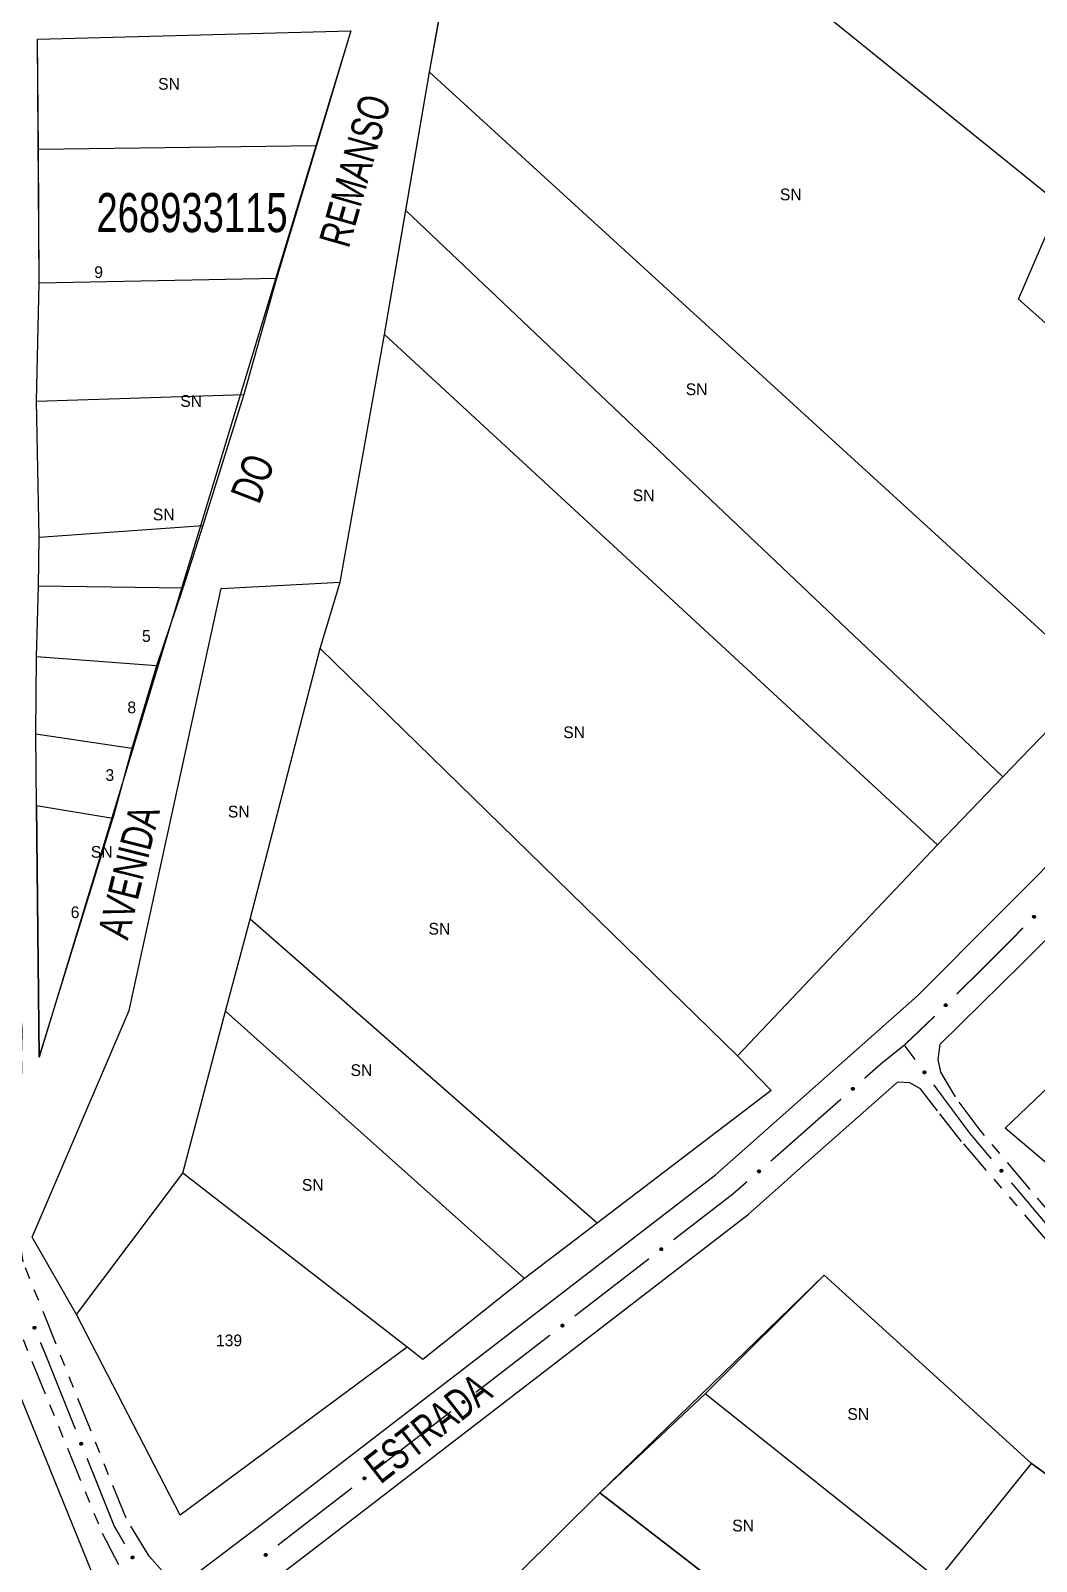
# Model space of a CAD drawing. Extents: x 207981 to 210201, y 4876477 to 4878908.
# Drawn here: x 209380.5 to 209509.3, y 4877544.4 to 4877740.3 of the extents above; entities that cross this region are included whole.
import ezdxf
from ezdxf.enums import TextEntityAlignment as Align

# ---------------------------------------------------------------- set-up
doc = ezdxf.new("R2010")
doc.units = 0
doc.header["$LTSCALE"] = 1.5
doc.header["$MEASUREMENT"] = 0
doc.linetypes.add('TRACO_25', pattern=[8, 3, -1, 1, -1, 1, -1])
for name, color, linetype in [('CD_MALHA_LOTES', 7, 'CONTINUOUS'), ('CD_TXT_QUADRA', 255, 'CONTINUOUS'), ('RU-QUADRA', 210, 'CONTINUOUS'), ('SV-EIXO-ROD-ESTR', 7, 'CONTINUOUS'), ('SV-EIXO-RUA-N-PAV', 6, 'CONTINUOUS'), ('SV-EST-MUNIC-PAV', 20, 'CONTINUOUS'), ('SV-RUA-NAO-PAV', 7, 'CONTINUOUS'), ('SV-TXT-MUNIC-PAV', 7, 'CONTINUOUS'), ('SV-TXT-RUA-N-PAV', 7, 'CONTINUOUS'), ('Th_NmrPort', 1, 'CONTINUOUS')]:
    doc.layers.add(name, color=color, linetype=linetype)
doc.styles.add('ARIAL', font='ARIAL.SHX')

msp = doc.modelspace()

# ---------------------------------------------------------------- linework, layer by layer
at = {"layer": 'CD_MALHA_LOTES', "linetype": 'Continuous', "flags": 128}
for points in [[(209431.547996, 4877734.981682), (209439.224826, 4877777.029771)], [(209512.212865, 4877718.11592), (209439.224826, 4877777.029771)], [(209431.547996, 4877734.981682), (209436.669048, 4877763.727485)], [(209381.357815, 4877739.227201), (209421.486697, 4877740.274042)], [(209421.486697, 4877740.274042), (209417.066704, 4877725.618276)], [(209381.47413, 4877725.153014), (209381.357815, 4877739.227201)], [(209428.523791, 4877717.301711), (209431.547996, 4877734.981682)], [(209516.865489, 4877657.166545), (209431.547996, 4877734.981682)], [(209381.47413, 4877725.153014), (209417.066704, 4877725.618276)], [(209381.590446, 4877707.996463), (209381.47413, 4877725.153014)], [(209417.066704, 4877725.618276), (209411.948818, 4877708.578041)], [(209425.790374, 4877701.424631), (209428.523791, 4877717.301711)], [(209504.94314, 4877644.837092), (209428.523791, 4877717.301711)], [(209506.978663, 4877705.96094), (209512.212865, 4877718.11592)], [(209381.241499, 4877692.875434), (209381.590446, 4877707.996463)], [(209411.948818, 4877708.578041), (209381.590446, 4877707.996463)], [(209411.948818, 4877708.578041), (209407.761456, 4877693.747801)], [(209537.337035, 4877679.033878), (209506.978663, 4877705.96094)], [(209420.09091, 4877669.72863), (209425.790374, 4877701.424631)], [(209496.568417, 4877636.113421), (209425.790374, 4877701.424631)], [(209381.241499, 4877692.875434), (209407.761456, 4877693.747801)], [(209407.761456, 4877693.747801), (209402.527254, 4877676.998355)], [(209381.590446, 4877675.486252), (209381.241499, 4877692.875434)], [(209381.590446, 4877675.486252), (209402.527254, 4877676.998355)], [(209402.527254, 4877676.998355), (209399.968311, 4877668.972579)], [(209381.47413, 4877669.20521), (209381.590446, 4877675.486252)], [(209404.853566, 4877668.914421), (209420.09091, 4877669.72863)], [(209417.531966, 4877661.237591), (209420.09091, 4877669.72863)], [(209380.659921, 4877585.92324), (209393.10569, 4877614.943982), (209404.853566, 4877668.914421)], [(209381.241499, 4877660.190751), (209381.47413, 4877669.20521)], [(209399.968311, 4877668.972579), (209381.47413, 4877669.20521)], [(209399.968311, 4877668.972579), (209396.595158, 4877659.027595)], [(209381.125184, 4877650.303925), (209381.241499, 4877660.190751)], [(209396.595158, 4877659.027595), (209381.241499, 4877660.190751)], [(209408.575665, 4877626.6337), (209417.531966, 4877661.237591)], [(209470.978985, 4877609.128202), (209417.531966, 4877661.237591)], [(209396.595158, 4877659.027595), (209393.454637, 4877648.442875)], [(209516.865489, 4877657.166545), (209504.94314, 4877644.837092)], [(209393.454637, 4877648.442875), (209381.125184, 4877650.303925)], [(209381.241499, 4877641.114992), (209381.125184, 4877650.303925)], [(209393.454637, 4877648.442875), (209391.01201, 4877639.486574)], [(209504.94314, 4877644.837092), (209496.568417, 4877636.113421)], [(209391.01201, 4877639.486574), (209381.241499, 4877641.114992)], [(209381.241499, 4877641.114992), (209381.590446, 4877608.953729), (209391.01201, 4877639.486574)], [(209496.568417, 4877636.113421), (209470.978985, 4877609.128202)], [(209405.435144, 4877614.827667), (209408.575665, 4877626.6337)], [(209453.008225, 4877587.726132), (209408.575665, 4877626.6337)], [(209399.968311, 4877594.12349), (209405.435144, 4877614.827667)], [(209443.702977, 4877580.63088), (209405.435144, 4877614.827667)], [(209533.027194, 4877576.35178), (209505.244328, 4877599.849726), (209517.407971, 4877611.460476)], [(209470.978985, 4877609.128202), (209475.282662, 4877604.708209)], [(209475.282662, 4877604.708209), (209453.008225, 4877587.726132)], [(209386.359386, 4877576.036414), (209399.968311, 4877594.12349)], [(209428.698264, 4877571.849052), (209399.968311, 4877594.12349)], [(209453.008225, 4877587.726132), (209443.702977, 4877580.63088)], [(209386.359386, 4877576.036414), (209380.659921, 4877585.92324)], [(209369.734508, 4877584.645409), (209374.218729, 4877577.562855), (209388.719106, 4877541.940543)], [(209443.702977, 4877580.63088), (209430.675629, 4877570.278792)], [(209466.853167, 4877565.89801), (209482.062571, 4877581.047058)], [(209482.062571, 4877581.047058), (209508.618672, 4877556.965503)], [(209428.698264, 4877571.849052), (209399.619364, 4877550.330666), (209386.359386, 4877576.036414)], [(209430.675629, 4877570.278792), (209428.698264, 4877571.849052)], [(209453.333698, 4877553.223507), (209466.853167, 4877565.89801)], [(209496.668426, 4877542.118228), (209466.853167, 4877565.89801)], [(209496.668426, 4877542.118228), (209508.618672, 4877556.965503)], [(209508.618672, 4877556.965503), (209524.491978, 4877545.498095)], [(209442.892321, 4877542.842485), (209453.333698, 4877553.223507)], [(209476.328867, 4877535.479203), (209453.333698, 4877553.223507)]]:
    msp.add_lwpolyline(points, dxfattribs=at)
at = {"layer": 'RU-QUADRA', "linetype": 'Continuous'}
for points in [[(209568.335142, 4877746.496926), (209557.983054, 4877721.140125), (209547.921754, 4877696.772007), (209545.013864, 4877691.421489), (209537.337035, 4877679.033878), (209516.865489, 4877657.166545), (209504.94314, 4877644.837092), (209496.568417, 4877636.113421), (209470.978985, 4877609.128202), (209475.282662, 4877604.708209), (209453.008225, 4877587.726132), (209443.702977, 4877580.63088), (209430.675629, 4877570.278792), (209428.698264, 4877571.849052), (209399.619364, 4877550.330666), (209386.359386, 4877576.036414), (209380.659921, 4877585.92324), (209393.10569, 4877614.943982), (209404.853566, 4877668.914421), (209420.09091, 4877669.72863), (209425.790374, 4877701.424631), (209431.547996, 4877734.981682), (209436.669048, 4877763.727485)], [(209533.027194, 4877576.35178), (209505.244328, 4877599.849726), (209517.407971, 4877611.460476)], [(209453.333698, 4877553.223507), (209442.892321, 4877542.842485), (209432.5113, 4877532.642528), (209475.544255, 4877497.516049), (209486.045986, 4877488.945671), (209494.193881, 4877482.004871), (209503.609226, 4877475.245137), (209513.26599, 4877468.606111), (209521.836368, 4877462.449924), (209548.392469, 4877442.713913), (209567.042095, 4877467.278306)], [(209453.333698, 4877553.223507), (209476.328867, 4877535.479203)]]:
    msp.add_lwpolyline(points, dxfattribs=at)
at = {"layer": 'RU-QUADRA', "linetype": 'Continuous', "flags": 128}
for points in [[(209381.357815, 4877739.227201), (209421.486697, 4877740.274042), (209381.590446, 4877608.953729), (209381.241499, 4877641.114992), (209381.125184, 4877650.303925), (209381.241499, 4877660.190751), (209381.47413, 4877669.20521), (209381.590446, 4877675.486252), (209381.241499, 4877692.875434), (209381.590446, 4877707.996463)], [(209274.195698, 4877617.400721), (209282.983699, 4877626.302561), (209306.201066, 4877651.447723), (209324.598942, 4877632.840303), (209341.194749, 4877615.071055), (209347.606766, 4877608.407587), (209369.734508, 4877584.645409), (209374.218729, 4877577.562855), (209388.719106, 4877541.940543), (209355.778943, 4877518.765085), (209345.804696, 4877511.766348), (209337.59061, 4877505.857235), (209331.220502, 4877501.373015), (209316.301039, 4877490.853955), (209304.985716, 4877504.306617), (209296.939264, 4877513.945596), (209278.541387, 4877536.953419), (209274.893252, 4877540.796972), (209269.431578, 4877546.551207), (209255.722985, 4877564.130461), (209240.401617, 4877583.161213), (209251.691046, 4877594.934475), (209266.528582, 4877608.965623)]]:
    msp.add_lwpolyline(points, close=True, dxfattribs=at)
msp.add_lwpolyline([(209524.491978, 4877545.498095), (209508.618672, 4877556.965503), (209482.062571, 4877581.047058), (209453.333698, 4877553.223507)], dxfattribs=at)
at = {"layer": 'SV-EIXO-ROD-ESTR'}
for points in [[(209509.114751, 4877626.952586), (209509.115936, 4877626.903692), (209509.106956, 4877626.861428), (209509.089321, 4877626.828333), (209509.066111, 4877626.803151), (209509.039465, 4877626.780063), (209509.007465, 4877626.762713), (209508.967683, 4877626.751324), (209508.918644, 4877626.749791), (209508.875952, 4877626.761835), (209508.842581, 4877626.777388), (209508.81493, 4877626.800078), (209508.792935, 4877626.826339), (209508.776012, 4877626.860175), (209508.764863, 4877626.900603), (209508.764515, 4877626.949951), (209508.773603, 4877626.991326), (209508.791501, 4877627.022889), (209508.814487, 4877627.050543), (209508.841973, 4877627.073788), (209508.873484, 4877627.090638), (209508.914209, 4877627.10179), (209508.96292, 4877627.101488), (209509.00429, 4877627.092896), (209509.036096, 4877627.075445), (209509.062812, 4877627.052202), (209509.086294, 4877627.025758), (209509.105074, 4877626.994316), (209509.114751, 4877626.952586)], [(209497.806936, 4877615.631263), (209497.807406, 4877615.582357), (209497.797809, 4877615.540228), (209497.779691, 4877615.507395), (209497.756116, 4877615.482556), (209497.729135, 4877615.45986), (209497.696884, 4877615.44298), (209497.656939, 4877615.432174), (209497.607883, 4877615.431358), (209497.565372, 4877615.444026), (209497.532233, 4877615.460066), (209497.504916, 4877615.483158), (209497.483308, 4877615.509738), (209497.466882, 4877615.543818), (209497.456326, 4877615.584405), (209497.4567, 4877615.633753), (209497.466392, 4877615.67499), (209497.48475, 4877615.706288), (209497.508139, 4877615.733603), (209497.535962, 4877615.756443), (209497.567715, 4877615.772831), (209497.608599, 4877615.783385), (209497.657301, 4877615.782371), (209497.69854, 4877615.773174), (209497.730087, 4877615.75526), (209497.756461, 4877615.731628), (209497.779553, 4877615.704843), (209497.797871, 4877615.67313), (209497.806936, 4877615.631263)], [(209485.922234, 4877604.927092), (209485.919896, 4877604.87824), (209485.907897, 4877604.836732), (209485.887924, 4877604.804992), (209485.862962, 4877604.781547), (209485.834723, 4877604.760437), (209485.801557, 4877604.745436), (209485.761058, 4877604.73694), (209485.712035, 4877604.738941), (209485.670322, 4877604.754028), (209485.638157, 4877604.771944), (209485.612211, 4877604.796565), (209485.592164, 4877604.824341), (209485.577721, 4877604.859308), (209485.569512, 4877604.900434), (209485.572717, 4877604.949679), (209485.58476, 4877604.990292), (209485.604884, 4877605.020485), (209485.629802, 4877605.046412), (209485.65889, 4877605.067618), (209485.691532, 4877605.082156), (209485.732954, 4877605.090346), (209485.781517, 4877605.086539), (209485.822161, 4877605.07499), (209485.852628, 4877605.055295), (209485.877602, 4877605.030189), (209485.899119, 4877605.002123), (209485.915586, 4877604.969411), (209485.922234, 4877604.927092)], [(209473.909034, 4877594.357606), (209473.906213, 4877594.308779), (209473.893804, 4877594.267391), (209473.873519, 4877594.235851), (209473.848326, 4877594.212653), (209473.81988, 4877594.191824), (209473.786567, 4877594.177152), (209473.745986, 4877594.169056), (209473.696986, 4877594.171542), (209473.655424, 4877594.18704), (209473.623437, 4877594.205273), (209473.597736, 4877594.23015), (209473.577964, 4877594.258123), (209473.563868, 4877594.293231), (209473.556066, 4877594.334436), (209473.559758, 4877594.383647), (209473.572201, 4877594.424139), (209473.592623, 4877594.454131), (209473.617796, 4877594.479811), (209473.647092, 4877594.500728), (209473.679876, 4877594.514943), (209473.721377, 4877594.522723), (209473.7699, 4877594.518436), (209473.810428, 4877594.506486), (209473.840699, 4877594.486491), (209473.865423, 4877594.461139), (209473.886662, 4877594.432861), (209473.902805, 4877594.399988), (209473.909034, 4877594.357606)], [(209461.402258, 4877584.377122), (209461.39668, 4877584.328533), (209461.381951, 4877584.287914), (209461.359915, 4877584.257571), (209461.33345, 4877584.235835), (209461.303871, 4877584.216648), (209461.269782, 4877584.203883), (209461.228808, 4877584.198096), (209461.180027, 4877584.203349), (209461.139408, 4877584.221172), (209461.108504, 4877584.241185), (209461.084251, 4877584.267475), (209461.066093, 4877584.296522), (209461.054004, 4877584.332371), (209461.048545, 4877584.373951), (209461.055014, 4877584.422874), (209461.069727, 4877584.462598), (209461.091812, 4877584.491387), (209461.118397, 4877584.515603), (209461.14883, 4877584.534829), (209461.182365, 4877584.547167), (209461.22424, 4877584.552588), (209461.272443, 4877584.545563), (209461.312229, 4877584.531341), (209461.341321, 4877584.509666), (209461.364572, 4877584.482956), (209461.384178, 4877584.453522), (209461.398436, 4877584.419789), (209461.402258, 4877584.377122)], [(209448.732416, 4877574.605987), (209448.726838, 4877574.557397), (209448.712109, 4877574.516778), (209448.690072, 4877574.486435), (209448.663608, 4877574.464699), (209448.634029, 4877574.445512), (209448.59994, 4877574.432747), (209448.558966, 4877574.42696), (209448.510185, 4877574.432213), (209448.469566, 4877574.450036), (209448.438662, 4877574.470049), (209448.414408, 4877574.496339), (209448.39625, 4877574.525386), (209448.384162, 4877574.561235), (209448.378702, 4877574.602815), (209448.385172, 4877574.651738), (209448.399885, 4877574.691462), (209448.42197, 4877574.720251), (209448.448555, 4877574.744467), (209448.478988, 4877574.763693), (209448.512523, 4877574.776031), (209448.554398, 4877574.781452), (209448.602601, 4877574.774427), (209448.642387, 4877574.760205), (209448.671479, 4877574.73853), (209448.69473, 4877574.71182), (209448.714335, 4877574.682386), (209448.728594, 4877574.648653), (209448.732416, 4877574.605987)], [(209436.062573, 4877564.834851), (209436.056996, 4877564.786261), (209436.042266, 4877564.745642), (209436.02023, 4877564.715299), (209435.993766, 4877564.693563), (209435.964187, 4877564.674376), (209435.930097, 4877564.661611), (209435.889123, 4877564.655824), (209435.840343, 4877564.661077), (209435.799723, 4877564.6789), (209435.76882, 4877564.698913), (209435.744566, 4877564.725203), (209435.726408, 4877564.75425), (209435.714319, 4877564.790099), (209435.70886, 4877564.831679), (209435.715329, 4877564.880603), (209435.730043, 4877564.920326), (209435.752128, 4877564.949115), (209435.778713, 4877564.973331), (209435.809145, 4877564.992557), (209435.842681, 4877565.004895), (209435.884556, 4877565.010316), (209435.932758, 4877565.003291), (209435.972545, 4877564.989069), (209436.001637, 4877564.967394), (209436.024888, 4877564.940684), (209436.044493, 4877564.911251), (209436.058752, 4877564.877517), (209436.062573, 4877564.834851)], [(209423.392731, 4877555.063715), (209423.387154, 4877555.015125), (209423.372424, 4877554.974506), (209423.350388, 4877554.944163), (209423.323924, 4877554.922427), (209423.294345, 4877554.90324), (209423.260255, 4877554.890475), (209423.219281, 4877554.884688), (209423.1705, 4877554.889941), (209423.129881, 4877554.907764), (209423.098977, 4877554.927777), (209423.074724, 4877554.954067), (209423.056566, 4877554.983114), (209423.044477, 4877555.018963), (209423.039018, 4877555.060543), (209423.045487, 4877555.109467), (209423.060201, 4877555.14919), (209423.082286, 4877555.177979), (209423.108871, 4877555.202195), (209423.139303, 4877555.221421), (209423.172838, 4877555.233759), (209423.214713, 4877555.23918), (209423.262916, 4877555.232155), (209423.302703, 4877555.217933), (209423.331795, 4877555.196258), (209423.355046, 4877555.169548), (209423.374651, 4877555.140115), (209423.38891, 4877555.106381), (209423.392731, 4877555.063715)], [(209410.748879, 4877545.261749), (209410.743956, 4877545.213089), (209410.729774, 4877545.172275), (209410.708148, 4877545.141638), (209410.681979, 4877545.119548), (209410.652661, 4877545.099965), (209410.618746, 4877545.086742), (209410.577854, 4877545.080404), (209410.529007, 4877545.085), (209410.488151, 4877545.102275), (209410.456981, 4877545.12187), (209410.432376, 4877545.147832), (209410.413829, 4877545.176631), (209410.401259, 4877545.212314), (209410.39524, 4877545.253817), (209410.40105, 4877545.302823), (209410.415228, 4877545.342741), (209410.436924, 4877545.371825), (209410.46318, 4877545.396396), (209410.493351, 4877545.41603), (209410.526717, 4877545.428818), (209410.568515, 4877545.434803), (209410.616808, 4877545.428427), (209410.656783, 4877545.414741), (209410.686164, 4877545.39346), (209410.709772, 4877545.367065), (209410.729772, 4877545.337898), (209410.744483, 4877545.30436), (209410.748879, 4877545.261749)]]:
    msp.add_lwpolyline(points, close=True, dxfattribs=at)
for points in [[(209508.873484, 4877627.090638), (209508.764515, 4877626.949951)], [(209508.914209, 4877627.10179), (209508.764863, 4877626.900603)], [(209508.891691, 4877627.090616), (209508.769788, 4877626.931143)], [(209508.936969, 4877627.097826), (209508.772203, 4877626.882922)], [(209508.855145, 4877627.078669), (209508.7732, 4877626.975563)], [(209508.841973, 4877627.073788), (209508.773603, 4877626.991326)], [(209508.96292, 4877627.101488), (209508.776012, 4877626.860175)], [(209508.98137, 4877627.096343), (209508.787035, 4877626.847369)], [(209509.00429, 4877627.092896), (209508.792935, 4877626.826339)], [(209509.017214, 4877627.08223), (209508.805687, 4877626.815715)], [(209509.036096, 4877627.075445), (209508.81493, 4877626.800078)], [(209509.047327, 4877627.06227), (209508.82812, 4877626.791818)], [(209509.062812, 4877627.052202), (209508.842581, 4877626.777388)], [(209509.072684, 4877627.035508), (209508.864022, 4877626.771916)], [(209509.086294, 4877627.025758), (209508.875952, 4877626.761835)], [(209509.092272, 4877627.006758), (209508.900821, 4877626.758778)], [(209509.105074, 4877626.994316), (209508.918644, 4877626.749791)], [(209509.108039, 4877626.97411), (209508.944286, 4877626.754391)], [(209509.114751, 4877626.952586), (209508.967683, 4877626.751324)], [(209509.114314, 4877626.925927), (209508.992449, 4877626.762595)], [(209509.115936, 4877626.903692), (209509.007465, 4877626.762713)], [(209509.110921, 4877626.879577), (209509.028957, 4877626.778401)], [(209509.106956, 4877626.861428), (209509.039465, 4877626.780063)], [(209497.608599, 4877615.783385), (209497.456326, 4877615.584405)], [(209497.567715, 4877615.772831), (209497.4567, 4877615.633753)], [(209497.58592, 4877615.772542), (209497.461697, 4877615.61487)], [(209497.631299, 4877615.779088), (209497.463406, 4877615.566618)], [(209497.549203, 4877615.761131), (209497.465759, 4877615.659235)], [(209497.535962, 4877615.756443), (209497.466392, 4877615.67499)], [(209497.657301, 4877615.782371), (209497.466882, 4877615.543818)], [(209497.675674, 4877615.776956), (209497.477716, 4877615.530852)], [(209497.69854, 4877615.773174), (209497.483308, 4877615.509738)], [(209497.711307, 4877615.76232), (209497.495903, 4877615.498929)], [(209497.730087, 4877615.75526), (209497.504916, 4877615.483158)], [(209497.741125, 4877615.741922), (209497.517984, 4877615.474706)], [(209497.756461, 4877615.731628), (209497.532233, 4877615.460066)], [(209497.766088, 4877615.714791), (209497.553591, 4877615.454281)], [(209497.779553, 4877615.704843), (209497.565372, 4877615.444026)], [(209497.785253, 4877615.685758), (209497.590194, 4877615.440606)], [(209497.797871, 4877615.67313), (209497.607883, 4877615.431358)], [(209497.800541, 4877615.652882), (209497.63359, 4877615.435583)], [(209497.806936, 4877615.631263), (209497.656939, 4877615.432174)], [(209497.806109, 4877615.604613), (209497.681868, 4877615.443082)], [(209497.807406, 4877615.582357), (209497.696884, 4877615.44298)], [(209497.802039, 4877615.558318), (209497.718603, 4877615.458352)], [(209497.797809, 4877615.540228), (209497.729135, 4877615.45986)], [(209485.732954, 4877605.090346), (209485.569512, 4877604.900434)], [(209485.691532, 4877605.082156), (209485.572717, 4877604.949679)], [(209485.75537, 4877605.084754), (209485.57556, 4877604.88227)], [(209485.70969, 4877605.080823), (209485.576622, 4877604.93054)], [(209485.781517, 4877605.086539), (209485.577721, 4877604.859308)], [(209485.672379, 4877605.071538), (209485.583224, 4877604.974599)], [(209485.799549, 4877605.080079), (209485.587793, 4877604.845742)], [(209485.822161, 4877605.07499), (209485.592164, 4877604.824341)], [(209485.65889, 4877605.067618), (209485.58476, 4877604.990292)], [(209485.834284, 4877605.063422), (209485.604118, 4877604.812827)], [(209485.852628, 4877605.055295), (209485.612211, 4877604.796565)], [(209485.862882, 4877605.041346), (209485.624773, 4877604.787377)], [(209485.877602, 4877605.030189), (209485.638157, 4877604.771944)], [(209485.886246, 4877605.012827), (209485.659149, 4877604.764942)], [(209485.899119, 4877605.002123), (209485.670322, 4877604.754028)], [(209485.903713, 4877604.982742), (209485.694906, 4877604.749188)], [(209485.915586, 4877604.969411), (209485.712035, 4877604.738941)], [(209485.917089, 4877604.949043), (209485.737943, 4877604.741684)], [(209485.922234, 4877604.927092), (209485.761058, 4877604.73694)], [(209485.919879, 4877604.900534), (209485.786572, 4877604.746399)], [(209485.919896, 4877604.87824), (209485.801557, 4877604.745436)], [(209485.913158, 4877604.854548), (209485.824122, 4877604.759536)], [(209485.907897, 4877604.836732), (209485.834723, 4877604.760437)], [(209473.721377, 4877594.522723), (209473.556066, 4877594.334436)], [(209473.679876, 4877594.514943), (209473.559758, 4877594.383647)], [(209473.743737, 4877594.51691), (209473.561933, 4877594.316213)], [(209473.698021, 4877594.51343), (209473.563473, 4877594.36447)], [(209473.7699, 4877594.518436), (209473.563868, 4877594.293231)], [(209473.660619, 4877594.504515), (209473.57051, 4877594.408462)], [(209473.647092, 4877594.500728), (209473.572201, 4877594.424139)], [(209473.787868, 4877594.511798), (209473.573805, 4877594.279566)], [(209473.810428, 4877594.506486), (209473.577964, 4877594.258123)], [(209473.822436, 4877594.494798), (209473.589804, 4877594.246491)], [(209473.840699, 4877594.486491), (209473.597736, 4877594.23015)], [(209473.850814, 4877594.472441), (209473.610206, 4877594.220838)], [(209473.865423, 4877594.461139), (209473.623437, 4877594.205273)], [(209473.873896, 4877594.443693), (209473.644359, 4877594.198065)], [(209473.886662, 4877594.432861), (209473.655424, 4877594.18704)], [(209473.891065, 4877594.413436), (209473.679959, 4877594.181958)], [(209473.902805, 4877594.399988), (209473.696986, 4877594.171542)], [(209473.904107, 4877594.379606), (209473.722919, 4877594.174028)], [(209473.909034, 4877594.357606), (209473.745986, 4877594.169056)], [(209473.906416, 4877594.331072), (209473.771592, 4877594.178263)], [(209473.906213, 4877594.308779), (209473.786567, 4877594.177152)], [(209473.899241, 4877594.285155), (209473.809271, 4877594.191028)], [(209473.893804, 4877594.267391), (209473.81988, 4877594.191824)], [(209461.22424, 4877584.552588), (209461.048545, 4877584.373951)], [(209461.246235, 4877584.545519), (209461.053372, 4877584.355425)], [(209461.272443, 4877584.545563), (209461.054004, 4877584.332371)], [(209461.182365, 4877584.547167), (209461.055014, 4877584.422874)], [(209461.200395, 4877584.54463), (209461.057639, 4877584.403518)], [(209461.290006, 4877584.53792), (209461.063153, 4877584.318165)], [(209461.312229, 4877584.531341), (209461.066093, 4877584.296522)], [(209461.162549, 4877584.537844), (209461.067152, 4877584.447042)], [(209461.14883, 4877584.534829), (209461.069727, 4877584.462598)], [(209461.323558, 4877584.518993), (209461.077255, 4877584.284239)], [(209461.341321, 4877584.509666), (209461.084251, 4877584.267475)], [(209461.350626, 4877584.495066), (209461.096174, 4877584.257473)], [(209461.364572, 4877584.482956), (209461.108504, 4877584.241185)], [(209461.372045, 4877584.465058), (209461.128984, 4877584.232804)], [(209461.384178, 4877584.453522), (209461.139408, 4877584.221172)], [(209461.387475, 4877584.433879), (209461.163616, 4877584.214711)], [(209461.398436, 4877584.419789), (209461.180027, 4877584.203349)], [(209461.398583, 4877584.399366), (209461.206059, 4877584.204364)], [(209461.402258, 4877584.377122), (209461.228808, 4877584.198096)], [(209461.398144, 4877584.350779), (209461.254894, 4877584.205839)], [(209461.39668, 4877584.328533), (209461.269782, 4877584.203883)], [(209461.388384, 4877584.305342), (209461.293234, 4877584.216453)], [(209461.381951, 4877584.287914), (209461.303871, 4877584.216648)], [(209448.554398, 4877574.781452), (209448.378702, 4877574.602815)], [(209448.576393, 4877574.774383), (209448.38353, 4877574.584289)], [(209448.602601, 4877574.774427), (209448.384162, 4877574.561235)], [(209448.512523, 4877574.776031), (209448.385172, 4877574.651738)], [(209448.530553, 4877574.773494), (209448.387797, 4877574.632382)], [(209448.620164, 4877574.766784), (209448.393311, 4877574.547029)], [(209448.642387, 4877574.760205), (209448.39625, 4877574.525386)], [(209448.492707, 4877574.766709), (209448.39731, 4877574.675906)], [(209448.478988, 4877574.763693), (209448.399885, 4877574.691462)], [(209448.653715, 4877574.747857), (209448.407413, 4877574.513103)], [(209448.671479, 4877574.73853), (209448.414408, 4877574.496339)], [(209448.680784, 4877574.72393), (209448.426332, 4877574.486337)], [(209448.69473, 4877574.71182), (209448.438662, 4877574.470049)], [(209448.702203, 4877574.693923), (209448.459142, 4877574.461669)], [(209448.714335, 4877574.682386), (209448.469566, 4877574.450036)], [(209448.717633, 4877574.662743), (209448.493774, 4877574.443575)], [(209448.728594, 4877574.648653), (209448.510185, 4877574.432213)], [(209448.728741, 4877574.62823), (209448.536217, 4877574.433228)], [(209448.732416, 4877574.605987), (209448.558966, 4877574.42696)], [(209448.728302, 4877574.579643), (209448.585052, 4877574.434703)], [(209448.726838, 4877574.557397), (209448.59994, 4877574.432747)], [(209448.718541, 4877574.534206), (209448.623392, 4877574.445317)], [(209448.712109, 4877574.516778), (209448.634029, 4877574.445512)], [(209435.884556, 4877565.010316), (209435.70886, 4877564.831679)], [(209435.906551, 4877565.003248), (209435.713688, 4877564.813153)], [(209435.932758, 4877565.003291), (209435.714319, 4877564.790099)], [(209435.842681, 4877565.004895), (209435.715329, 4877564.880603)], [(209435.86071, 4877565.002359), (209435.717954, 4877564.861246)], [(209435.950321, 4877564.995648), (209435.723468, 4877564.775894)], [(209435.972545, 4877564.989069), (209435.726408, 4877564.75425)], [(209435.822864, 4877564.995573), (209435.727468, 4877564.90477)], [(209435.809145, 4877564.992557), (209435.730043, 4877564.920326)], [(209435.983873, 4877564.976721), (209435.737571, 4877564.741967)], [(209436.001637, 4877564.967394), (209435.744566, 4877564.725203)], [(209436.010942, 4877564.952794), (209435.75649, 4877564.715201)], [(209436.024888, 4877564.940684), (209435.76882, 4877564.698913)], [(209436.03236, 4877564.922787), (209435.7893, 4877564.690533)], [(209436.044493, 4877564.911251), (209435.799723, 4877564.6789)], [(209436.047791, 4877564.891607), (209435.823932, 4877564.672439)], [(209436.058752, 4877564.877517), (209435.840343, 4877564.661077)], [(209436.058899, 4877564.857094), (209435.866375, 4877564.662092)], [(209436.062573, 4877564.834851), (209435.889123, 4877564.655824)], [(209436.05846, 4877564.808507), (209435.915209, 4877564.663567)], [(209436.056996, 4877564.786261), (209435.930097, 4877564.661611)], [(209436.048699, 4877564.76307), (209435.95355, 4877564.674181)], [(209436.042266, 4877564.745642), (209435.964187, 4877564.674376)], [(209423.214713, 4877555.23918), (209423.039018, 4877555.060543)], [(209423.236708, 4877555.232112), (209423.043846, 4877555.042017)], [(209423.262916, 4877555.232155), (209423.044477, 4877555.018963)], [(209423.172838, 4877555.233759), (209423.045487, 4877555.109467)], [(209423.190868, 4877555.231223), (209423.048112, 4877555.09011)], [(209423.280479, 4877555.224512), (209423.053626, 4877555.004758)], [(209423.302703, 4877555.217933), (209423.056566, 4877554.983114)], [(209423.153022, 4877555.224437), (209423.057626, 4877555.133634)], [(209423.139303, 4877555.221421), (209423.060201, 4877555.14919)], [(209423.314031, 4877555.205585), (209423.067728, 4877554.970831)], [(209423.331795, 4877555.196258), (209423.074724, 4877554.954067)], [(209423.341099, 4877555.181658), (209423.086647, 4877554.944065)], [(209423.355046, 4877555.169548), (209423.098977, 4877554.927777)], [(209423.362518, 4877555.151651), (209423.119457, 4877554.919397)], [(209423.374651, 4877555.140115), (209423.129881, 4877554.907764)], [(209423.377948, 4877555.120471), (209423.15409, 4877554.901303)], [(209423.38891, 4877555.106381), (209423.1705, 4877554.889941)], [(209423.389056, 4877555.085958), (209423.196533, 4877554.890956)], [(209423.392731, 4877555.063715), (209423.219281, 4877554.884688)], [(209423.388618, 4877555.037371), (209423.245367, 4877554.892431)], [(209423.387154, 4877555.015125), (209423.260255, 4877554.890475)], [(209423.378857, 4877554.991934), (209423.283708, 4877554.903045)], [(209423.372424, 4877554.974506), (209423.294345, 4877554.90324)], [(209410.568515, 4877545.434803), (209410.39524, 4877545.253817)], [(209410.590604, 4877545.428031), (209410.400317, 4877545.235358)], [(209410.526717, 4877545.428818), (209410.40105, 4877545.302823)], [(209410.616808, 4877545.428427), (209410.401259, 4877545.212314)], [(209410.54478, 4877545.426525), (209410.403936, 4877545.283504)], [(209410.634473, 4877545.421021), (209410.410598, 4877545.198233)], [(209410.507028, 4877545.41923), (209410.412863, 4877545.327152)], [(209410.656783, 4877545.414741), (209410.413829, 4877545.176631)], [(209410.493351, 4877545.41603), (209410.415228, 4877545.342741)], [(209410.668276, 4877545.402547), (209410.425156, 4877545.164499)], [(209410.686164, 4877545.39346), (209410.432376, 4877545.147832)], [(209410.695664, 4877545.378986), (209410.444433, 4877545.137991)], [(209410.709772, 4877545.367065), (209410.456981, 4877545.12187)], [(209410.717485, 4877545.34927), (209410.477572, 4877545.113766)], [(209410.729772, 4877545.337898), (209410.488151, 4877545.102275)], [(209410.733333, 4877545.318301), (209410.512445, 4877545.09614)], [(209410.744483, 4877545.30436), (209410.529007, 4877545.085)], [(209410.744905, 4877545.283941), (209410.555023, 4877545.086365)], [(209410.748879, 4877545.261749), (209410.577854, 4877545.080404)], [(209410.74512, 4877545.235352), (209410.603833, 4877545.088497)], [(209410.743956, 4877545.213089), (209410.618746, 4877545.086742)], [(209410.735972, 4877545.189788), (209410.642027, 4877545.099626)], [(209410.729774, 4877545.172275), (209410.652661, 4877545.099965)]]:
    msp.add_lwpolyline(points, dxfattribs=at)
at = {"layer": 'SV-EIXO-ROD-ESTR', "const_width": 0.18}
for points in [[(209507.535657, 4877625.498644), (209505.435799, 4877623.356077)], [(209505.084684, 4877622.997821), (209499.04805, 4877617.016065)], [(209505.435799, 4877623.356077), (209505.084684, 4877622.997821)], [(209495.54048, 4877613.540382), (209492.596038, 4877610.742087)], [(209496.206737, 4877614.200582), (209495.54048, 4877613.540382)], [(209492.339462, 4877610.498246), (209489.490397, 4877608.223072)], [(209492.596038, 4877610.742087), (209492.339462, 4877610.498246)], [(209489.466895, 4877608.204304), (209487.240778, 4877606.238382)], [(209489.490397, 4877608.223072), (209489.466895, 4877608.204304)], [(209484.242563, 4877603.590608), (209476.747026, 4877596.971173)], [(209476.105009, 4877596.404197), (209475.240477, 4877595.655796)], [(209476.747026, 4877596.971173), (209476.105009, 4877596.404197)], [(209470.29172, 4877591.371798), (209462.804987, 4877585.597938)], [(209470.704109, 4877591.728791), (209470.29172, 4877591.371798)], [(209472.216232, 4877593.037793), (209470.704109, 4877591.728791)], [(209459.637526, 4877583.155154), (209450.135145, 4877575.826802)], [(209446.967684, 4877573.384018), (209437.465302, 4877566.055666)], [(209434.297842, 4877563.612882), (209424.79546, 4877556.28453)], [(209421.628, 4877553.841746), (209413.709348, 4877547.734787)], [(209413.026492, 4877547.20816), (209412.13505, 4877546.501333)], [(209413.709348, 4877547.734787), (209413.026492, 4877547.20816)]]:
    msp.add_lwpolyline(points, dxfattribs=at)
at = {"layer": 'SV-EIXO-RUA-N-PAV', "const_width": 0.18}
for points in [[(209492.536804, 4877610.232594), (209492.339462, 4877610.498246)], [(209493.729452, 4877608.627106), (209492.536804, 4877610.232594)], [(209500.695717, 4877599.249442), (209496.114748, 4877605.416131)], [(209500.900735, 4877599.006372), (209500.695717, 4877599.249442)], [(209503.479684, 4877595.948754), (209500.900735, 4877599.006372)], [(209513.795478, 4877583.718285), (209506.058632, 4877592.891137)], [(209381.727844, 4877572.481564), (209382.493621, 4877570.633975)], [(209382.493621, 4877570.633975), (209382.532256, 4877570.540759)], [(209382.532256, 4877570.540759), (209386.211875, 4877561.350956)], [(209387.698726, 4877557.637565), (209391.044141, 4877549.282435)], [(209391.044141, 4877549.282435), (209391.161441, 4877548.989478)], [(209391.161441, 4877548.989478), (209392.51253, 4877546.669837)]]:
    msp.add_lwpolyline(points, dxfattribs=at)
at = {"layer": 'SV-EIXO-RUA-N-PAV'}
for points in [[(209494.919414, 4877606.840636), (209494.870933, 4877606.847089), (209494.830585, 4877606.862548), (209494.800644, 4877606.885128), (209494.779389, 4877606.911979), (209494.760738, 4877606.941899), (209494.74859, 4877606.976213), (209494.743542, 4877607.017285), (209494.749673, 4877607.065963), (209494.768226, 4877607.106255), (209494.788793, 4877607.136793), (209494.815516, 4877607.160568), (209494.844885, 4877607.1782), (209494.880946, 4877607.189641), (209494.922618, 4877607.194349), (209494.971417, 4877607.186999), (209495.010869, 4877607.171572), (209495.039255, 4877607.148972), (209495.062988, 4877607.121955), (209495.081663, 4877607.091181), (209495.093394, 4877607.057429), (209495.098059, 4877607.015463), (209495.090167, 4877606.967394), (209495.075229, 4877606.927871), (209495.053034, 4877606.899174), (209495.025909, 4877606.876408), (209494.996127, 4877606.857337), (209494.962142, 4877606.843688), (209494.919414, 4877606.840636)], [(209504.777648, 4877594.239143), (209504.728861, 4877594.24259), (209504.687636, 4877594.25553), (209504.656359, 4877594.276218), (209504.633487, 4877594.301707), (209504.613025, 4877594.330418), (209504.598781, 4877594.363917), (209504.591208, 4877594.404599), (209504.594323, 4877594.453563), (209504.610354, 4877594.494922), (209504.628996, 4877594.526672), (209504.6542, 4877594.552051), (209504.682425, 4877594.571462), (209504.717711, 4877594.585107), (209504.759013, 4877594.592379), (209504.808173, 4877594.588055), (209504.848501, 4877594.575093), (209504.878229, 4877594.554288), (209504.903583, 4877594.528787), (209504.924122, 4877594.499224), (209504.937915, 4877594.466261), (209504.945162, 4877594.424663), (209504.940251, 4877594.376199), (209504.927782, 4877594.335829), (209504.9074, 4877594.305817), (209504.881732, 4877594.28142), (209504.853184, 4877594.260546), (209504.820107, 4877594.244826), (209504.777648, 4877594.239143)], [(209381.008745, 4877574.504033), (209381.054195, 4877574.485969), (209381.089563, 4877574.46115), (209381.113104, 4877574.431959), (209381.12718, 4877574.400739), (209381.137984, 4877574.367178), (209381.14141, 4877574.330939), (209381.136304, 4877574.289874), (209381.118504, 4877574.244154), (209381.090697, 4877574.209594), (209381.063314, 4877574.184984), (209381.031605, 4877574.168431), (209380.998826, 4877574.158483), (209380.961065, 4877574.156168), (209380.919501, 4877574.161749), (209380.873961, 4877574.180761), (209380.839454, 4877574.205331), (209380.817425, 4877574.234163), (209380.800986, 4877574.266147), (209380.790368, 4877574.300542), (209380.787209, 4877574.336135), (209380.792903, 4877574.377973), (209380.812264, 4877574.422673), (209380.836376, 4877574.457369), (209380.864892, 4877574.479797), (209380.896744, 4877574.495272), (209380.930274, 4877574.506517), (209380.966559, 4877574.511478), (209381.008745, 4877574.504033)], [(209387.004086, 4877559.668565), (209387.049315, 4877559.649953), (209387.084381, 4877559.624709), (209387.107568, 4877559.595236), (209387.121266, 4877559.563849), (209387.131664, 4877559.53016), (209387.134653, 4877559.493882), (209387.129052, 4877559.452882), (209387.110701, 4877559.40738), (209387.082479, 4877559.373158), (209387.054801, 4877559.34888), (209387.022895, 4877559.332711), (209386.989998, 4877559.323159), (209386.952212, 4877559.3213), (209386.910718, 4877559.327382), (209386.865411, 4877559.346942), (209386.831203, 4877559.371927), (209386.809524, 4877559.401023), (209386.793472, 4877559.433202), (209386.783269, 4877559.467723), (209386.78054, 4877559.503352), (209386.786739, 4877559.545119), (209386.806638, 4877559.589581), (209386.831167, 4877559.623984), (209386.859952, 4877559.646066), (209386.891988, 4877559.661155), (209386.925651, 4877559.671995), (209386.961994, 4877559.676518), (209387.004086, 4877559.668565)], [(209393.541947, 4877545.12118), (209393.589409, 4877545.109373), (209393.627786, 4877545.089521), (209393.655029, 4877545.06375), (209393.673164, 4877545.0347), (209393.688371, 4877545.002891), (209393.696626, 4877544.967438), (209393.697072, 4877544.92606), (209393.685563, 4877544.878366), (209393.662642, 4877544.840389), (209393.638806, 4877544.812329), (209393.609603, 4877544.791674), (209393.578455, 4877544.77742), (209393.541345, 4877544.770062), (209393.499407, 4877544.770019), (209393.451729, 4877544.782753), (209393.414239, 4877544.802474), (209393.388543, 4877544.828092), (209393.367965, 4877544.857582), (209393.352829, 4877544.890243), (209393.344926, 4877544.925091), (209393.344959, 4877544.967315), (209393.358151, 4877545.014207), (209393.377393, 4877545.051824), (209393.402644, 4877545.077872), (209393.432133, 4877545.097479), (209393.463852, 4877545.113118), (209393.499145, 4877545.122901), (209393.541947, 4877545.12118)]]:
    msp.add_lwpolyline(points, close=True, dxfattribs=at)
for points in [[(209494.962142, 4877606.843688), (209494.749673, 4877607.065963)], [(209494.94172, 4877606.84391), (209494.75022, 4877607.039917)], [(209494.976427, 4877606.854394), (209494.76133, 4877607.082167)], [(209494.996127, 4877606.857337), (209494.768226, 4877607.106255)], [(209495.00788, 4877606.869259), (209494.780045, 4877607.116467)], [(209495.025909, 4877606.876408), (209494.788793, 4877607.136793)], [(209495.038268, 4877606.890134), (209494.805301, 4877607.148827)], [(209495.053034, 4877606.899174), (209494.815516, 4877607.160568)], [(209495.062679, 4877606.916767), (209494.832403, 4877607.167261)], [(209495.075229, 4877606.927871), (209494.844885, 4877607.1782)], [(209495.082208, 4877606.949972), (209494.866578, 4877607.180749)], [(209495.090167, 4877606.967394), (209494.880946, 4877607.189641)], [(209495.090595, 4877606.993599), (209494.904008, 4877607.189856)], [(209495.098059, 4877607.015463), (209494.922618, 4877607.194349)], [(209495.090533, 4877607.039447), (209494.952017, 4877607.184724)], [(209495.093394, 4877607.057429), (209494.971417, 4877607.186999)], [(209495.08443, 4877607.07741), (209494.995362, 4877607.174427)], [(209495.081663, 4877607.091181), (209495.010869, 4877607.171572)], [(209494.919414, 4877606.840636), (209494.743542, 4877607.017285)], [(209494.870933, 4877606.847089), (209494.74859, 4877606.976213)], [(209494.893149, 4877606.845224), (209494.750814, 4877606.991064)], [(209494.847895, 4877606.855802), (209494.760735, 4877606.952538)], [(209494.830585, 4877606.862548), (209494.760738, 4877606.941899)], [(209504.777648, 4877594.239143), (209504.591208, 4877594.404599)], [(209504.820107, 4877594.244826), (209504.594323, 4877594.453563)], [(209504.79971, 4877594.243787), (209504.596476, 4877594.4276)], [(209504.728861, 4877594.24259), (209504.598781, 4877594.363917)], [(209504.75115, 4877594.242101), (209504.600085, 4877594.378876)], [(209504.833704, 4877594.256393), (209504.604957, 4877594.470454)], [(209504.853184, 4877594.260546), (209504.610354, 4877594.494922)], [(209504.705329, 4877594.249865), (209504.612365, 4877594.341037)], [(209504.687636, 4877594.25553), (209504.613025, 4877594.330418)], [(209504.864179, 4877594.273172), (209504.621519, 4877594.505845)], [(209504.881732, 4877594.28142), (209504.628996, 4877594.526672)], [(209504.893221, 4877594.295882), (209504.644729, 4877594.539702)], [(209504.9074, 4877594.305817), (209504.6542, 4877594.552051)], [(209504.915941, 4877594.323971), (209504.670642, 4877594.559773)], [(209504.927782, 4877594.335829), (209504.682425, 4877594.571462)], [(209504.933383, 4877594.358319), (209504.70392, 4877594.575346)], [(209504.940251, 4877594.376199), (209504.717711, 4877594.585107)], [(209504.939062, 4877594.40238), (209504.740716, 4877594.586746)], [(209504.945162, 4877594.424663), (209504.759013, 4877594.592379)], [(209504.936169, 4877594.448137), (209504.78895, 4877594.584586)], [(209504.937915, 4877594.466261), (209504.808173, 4877594.588055)], [(209504.927735, 4877594.48565), (209504.832847, 4877594.576985)], [(209504.924122, 4877594.499224), (209504.848501, 4877594.575093)], [(209380.787209, 4877574.336135), (209380.873961, 4877574.180761)], [(209380.790368, 4877574.300542), (209380.839454, 4877574.205331)], [(209380.791037, 4877574.314572), (209380.853799, 4877574.198785)], [(209380.792903, 4877574.377973), (209380.919501, 4877574.161749)], [(209380.794363, 4877574.352878), (209380.893331, 4877574.178244)], [(209380.805467, 4877574.397362), (209380.938644, 4877574.161575)], [(209380.812264, 4877574.422673), (209380.961065, 4877574.156168)], [(209380.824226, 4877574.437632), (209380.977165, 4877574.161293)], [(209380.836376, 4877574.457369), (209380.998826, 4877574.158483)], [(209380.851253, 4877574.465082), (209381.013597, 4877574.166053)], [(209380.864892, 4877574.479797), (209381.031605, 4877574.168431)], [(209380.881414, 4877574.484969), (209381.044372, 4877574.177331)], [(209380.896744, 4877574.495272), (209381.063314, 4877574.184984)], [(209380.915971, 4877574.497815), (209381.076748, 4877574.202567)], [(209380.930274, 4877574.506517), (209381.090697, 4877574.209594)], [(209380.950097, 4877574.504574), (209381.103252, 4877574.231277)], [(209380.966559, 4877574.511478), (209381.118504, 4877574.244154)], [(209380.986313, 4877574.50629), (209381.124317, 4877574.26955)], [(209381.008745, 4877574.504033), (209381.136304, 4877574.289874)], [(209381.033102, 4877574.493187), (209381.135637, 4877574.317077)], [(209381.054195, 4877574.485969), (209381.14141, 4877574.330939)], [(209381.074418, 4877574.471908), (209381.135396, 4877574.356859)], [(209381.089563, 4877574.46115), (209381.137984, 4877574.367178)], [(209386.78054, 4877559.503352), (209386.865411, 4877559.346942)], [(209386.783269, 4877559.467723), (209386.831203, 4877559.371927)], [(209386.784108, 4877559.481745), (209386.845468, 4877559.365209)], [(209386.786739, 4877559.545119), (209386.910718, 4877559.327382)], [(209386.787895, 4877559.520007), (209386.88475, 4877559.344191)], [(209386.799536, 4877559.564354), (209386.929858, 4877559.326977)], [(209386.806638, 4877559.589581), (209386.952212, 4877559.3213)], [(209386.818779, 4877559.604395), (209386.968373, 4877559.32623)], [(209386.831167, 4877559.623984), (209386.989998, 4877559.323159)], [(209386.846135, 4877559.631517), (209387.004859, 4877559.33055)], [(209386.859952, 4877559.646066), (209387.022895, 4877559.332711)], [(209386.876535, 4877559.651038), (209387.035768, 4877559.341457)], [(209386.891988, 4877559.661155), (209387.054801, 4877559.34888)], [(209386.911244, 4877559.663466), (209387.068446, 4877559.3663)], [(209386.925651, 4877559.671995), (209387.082479, 4877559.373158)], [(209386.945449, 4877559.669813), (209387.095295, 4877559.394688)], [(209386.961994, 4877559.676518), (209387.110701, 4877559.40738)], [(209386.981683, 4877559.671092), (209387.11682, 4877559.432703)], [(209387.004086, 4877559.668565), (209387.129052, 4877559.452882)], [(209387.028311, 4877559.657426), (209387.128713, 4877559.480091)], [(209387.049315, 4877559.649953), (209387.134653, 4877559.493882)], [(209387.069367, 4877559.635649), (209387.128952, 4877559.519872)], [(209387.084381, 4877559.624709), (209387.131664, 4877559.53016)], [(209393.344926, 4877544.925091), (209393.451729, 4877544.782753)], [(209393.344959, 4877544.967315), (209393.499407, 4877544.770019)], [(209393.34977, 4877544.942642), (209393.471263, 4877544.782856)], [(209393.351611, 4877544.904237), (209393.429332, 4877544.797911)], [(209393.352829, 4877544.890243), (209393.414239, 4877544.802474)], [(209393.354809, 4877544.988213), (209393.518402, 4877544.772414)], [(209393.358151, 4877545.014207), (209393.541345, 4877544.770062)], [(209393.367999, 4877545.030636), (209393.556613, 4877544.7773)], [(209393.377393, 4877545.051824), (209393.578455, 4877544.77742)], [(209393.391101, 4877545.061462), (209393.592077, 4877544.786902)], [(209393.402644, 4877545.077872), (209393.609603, 4877544.791674)], [(209393.418323, 4877545.085213), (209393.621062, 4877544.802206)], [(209393.432133, 4877545.097479), (209393.638806, 4877544.812329)], [(209393.450846, 4877545.102577), (209393.649761, 4877544.831555)], [(209393.463852, 4877545.113118), (209393.662642, 4877544.840389)], [(209393.483757, 4877545.113851), (209393.672176, 4877544.86356)], [(209393.499145, 4877545.122901), (209393.685563, 4877544.878366)], [(209393.519415, 4877545.120408), (209393.687918, 4877544.904311)], [(209393.541947, 4877545.12118), (209393.697072, 4877544.92606)], [(209393.567539, 4877545.113698), (209393.692763, 4877544.952927)], [(209393.589409, 4877545.109373), (209393.696626, 4877544.967438)], [(209393.611335, 4877545.09815), (209393.68719, 4877544.992317)], [(209393.627786, 4877545.089521), (209393.688371, 4877545.002891)]]:
    msp.add_lwpolyline(points, dxfattribs=at)
at = {"layer": 'SV-EST-MUNIC-PAV', "linetype": 'Continuous'}
for points in [[(209400.540314, 4877542.011369, 12.701385), (209410.878407, 4877549.82275, 11.378943), (209468.157132, 4877593.893447, 9.507564), (209494.067967, 4877616.850563, 9.607371), (209515.293172, 4877638.125207, 10.405827), (209534.672011, 4877660.674126, 10.830006), (209549.728608, 4877683.292984, 11.104475), (209562.577621, 4877706.674859, 10.730199), (209572.298446, 4877727.321302, 9.906792), (209601.164319, 4877794.034878, 9.906792), (209611.718828, 4877818.383547, 9.906792)], [(209496.932208, 4877610.617797, 9.607371), (209507.331558, 4877620.850562, 9.607371), (209520.112728, 4877633.661502, 10.405827), (209532.796488, 4877648.42013, 10.405827), (209537.512512, 4877653.907623, 10.830006)], [(209412.723731, 4877542.989303, 12.701385), (209414.858733, 4877544.602494, 11.378943), (209472.340329, 4877588.829281, 9.507564), (209477.351983, 4877593.270551, 9.507564), (209477.95561, 4877593.804445, 9.507564), (209491.446608, 4877605.75753, 9.607371)]]:
    msp.add_polyline3d(points, dxfattribs=at)
at = {"layer": 'SV-RUA-NAO-PAV', "linetype": 'TRACO_25'}
for points in [[(209400.540314, 4877542.011369, 11.254185), (209398.68377, 4877541.822356, 11.254185), (209397.631887, 4877542.874238, 11.254185), (209395.668373, 4877545.118254, 11.254185), (209392.692772, 4877549.966528, 11.254185), (209379.521497, 4877582.749986, 10.830006), (209379.056998, 4877585.85921, 10.830006), (209379.405679, 4877612.675889, 10.056502), (209377.875983, 4877626.711543, 9.532516), (209376.401203, 4877644.186633, 8.983578), (209376.113166, 4877664.367265, 8.160171), (209375.442692, 4877677.962761, 7.960557), (209374.350323, 4877696.280949, 7.686088), (209373.930181, 4877710.019591, 7.686088), (209375.274636, 4877719.262714, 7.760943), (209375.610749, 4877725.228729, 7.785895), (209374.686437, 4877735.35415, 7.785895), (209372.585727, 4877753.420254, 7.760943)], [(209274.895509, 4877620.960369, 11.154378), (209277.512041, 4877623.581241, 11.154378), (209300.359458, 4877648.202572, 11.204282), (209305.228906, 4877657.281906, 10.805054), (209306.05941, 4877660.531357, 10.680295), (209321.579181, 4877642.72744, 10.954764), (209346.156641, 4877614.990649, 11.029619), (209365.977678, 4877594.373011, 10.929812), (209374.576215, 4877583.313254, 10.929812), (209376.103356, 4877581.162765, 11.004667), (209389.637579, 4877548.028463, 11.254185), (209392.131184, 4877543.306468, 11.279137), (209393.494482, 4877540.630222, 11.304089), (209393.985361, 4877538.666708, 11.304089), (209393.345246, 4877536.574834, 11.403895)], [(209516.185987, 4877582.879724, 10.056502), (209502.0489, 4877599.597091, 9.557467), (209498.88164, 4877603.877172, 9.532516), (209496.998405, 4877607.044431, 9.532516), (209496.655999, 4877608.670861, 9.532516), (209496.932208, 4877610.617797, 9.88184)], [(209518.566098, 4877576.305013, 10.355923), (209499.676356, 4877598.179826, 9.457661), (209496.570397, 4877602.079538, 9.457661), (209494.430357, 4877604.904391, 9.407757), (209493.060731, 4877605.674805, 9.282998), (209491.446608, 4877605.75753, 9.282998)]]:
    msp.add_polyline3d(points, dxfattribs=at)

# ---------------------------------------------------------------- texts
at = {"layer": 'CD_TXT_QUADRA', "style": 'ARIAL', "width": 0.7}
msp.add_text('268933115', height=5, dxfattribs=at).set_placement((209388.906473, 4877714.524498))
at = {"layer": 'SV-TXT-MUNIC-PAV', "style": 'ARIAL', "width": 0.7}
msp.add_text('ESTRADA', height=4, rotation=38, dxfattribs=at).set_placement((209425.273668, 4877554.231054))
at = {"layer": 'SV-TXT-RUA-N-PAV', "style": 'ARIAL', "width": 0.7}
for s, rotation, p in [('REMANSO', 74, (209421.201236, 4877712.343702)), ('DO', 69, (209409.718071, 4877679.574671)), ('AVENIDA', 76, (209392.91344, 4877623.839309))]:
    msp.add_text(s, height=4, rotation=rotation, dxfattribs=at).set_placement(p)
at = {"layer": 'Th_NmrPort', "color": 1}
for s, p in [('SN', (209396.803608, 4877733.494136)), ('SN', (209476.40967, 4877719.344826)), ('9', (209388.626781, 4877709.401818)), ('SN', (209464.355059, 4877694.416358)), ('SN', (209399.641076, 4877692.911039)), ('SN', (209457.567026, 4877680.840291)), ('SN', (209396.130024, 4877678.398691)), ('5', (209394.738604, 4877662.844191)), ('8', (209392.866043, 4877653.715456)), ('SN', (209448.672361, 4877650.52821)), ('3', (209390.057201, 4877645.054862)), ('SN', (209405.72887, 4877640.377565)), ('SN', (209388.18464, 4877635.223917)), ('6', (209385.609869, 4877627.499603)), ('SN', (209431.42182, 4877625.385765)), ('SN', (209421.438516, 4877607.293802)), ('SN', (209415.206729, 4877592.612159)), ('139', (209404.205433, 4877572.716199)), ('SN', (209485.050875, 4877563.299951)), ('SN', (209470.304457, 4877549.021674))]:
    msp.add_text(s, height=1.5, dxfattribs=at).set_placement(p, align=Align.MIDDLE_LEFT)

doc.saveas('drawing.dxf')
